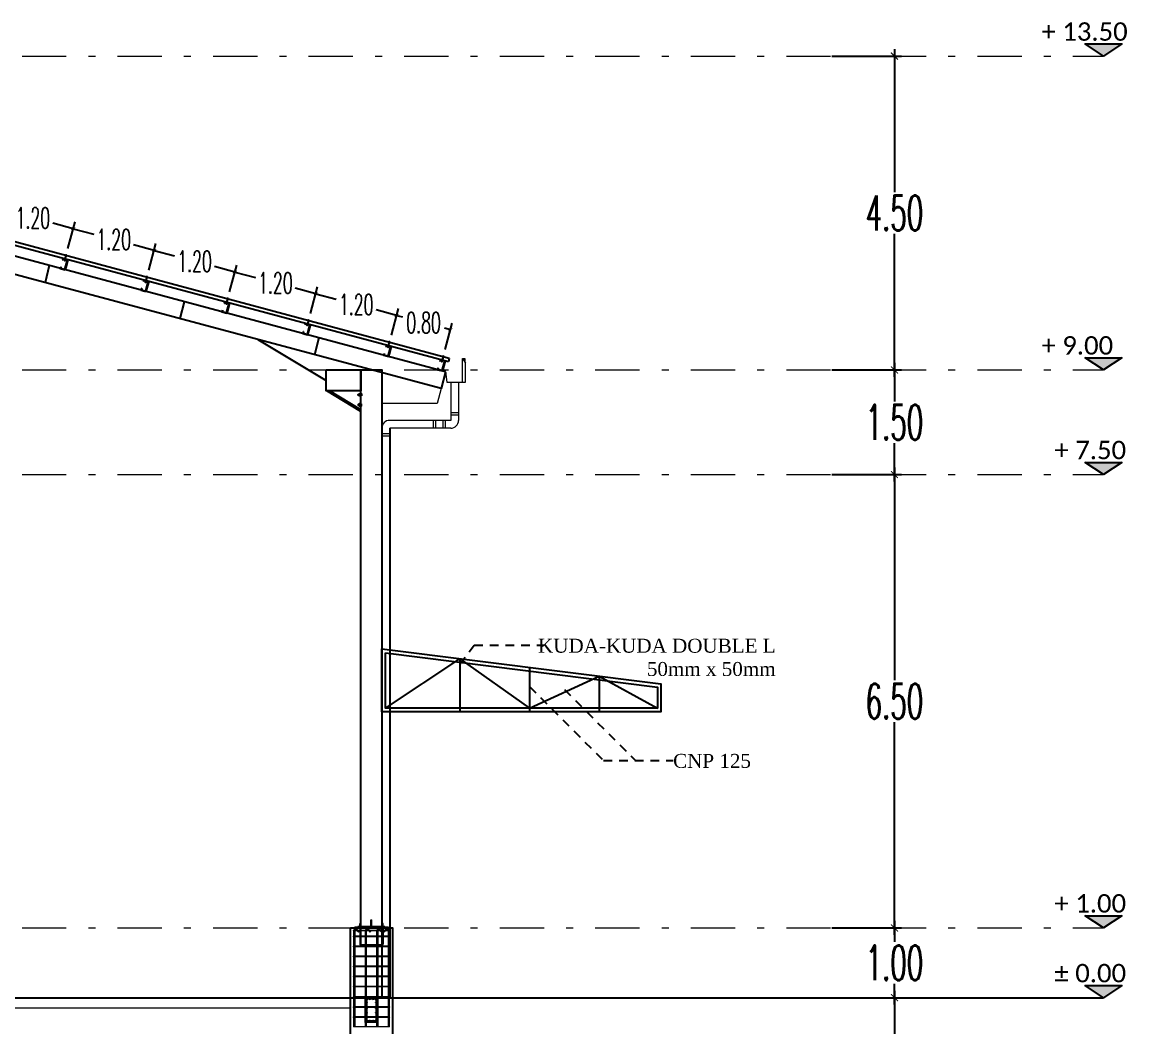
# Model space of a CAD drawing. Header units: millimetres. Extents: x 2175 to 3376, y 1504 to 1740.
# Drawn here: x 2918.22 to 2934.07, y 1529.47 to 1543.88 of the extents above; entities that cross this region are included whole.
import ezdxf

# ---------------------------------------------------------------- set-up
doc = ezdxf.new("R2010")
doc.units = ezdxf.units.MM
for name, pattern in [('DASHDOT2', [12.7, 6.35, -3.175, 0, -3.175]), ('DASHDOTX2', [50.8, 25.4, -12.7, 0, -12.7]), ('DASHED', [19.05, 12.7, -6.35]), ('HIDDEN2', [0.1875, 0.125, -0.0625])]:
    doc.linetypes.add(name, pattern=pattern)
for name, color, linetype, lineweight in [('As Atap', 3, 'DASHDOTX2', 40), ('Garis Dim', 131, 'DASHED', 9), ('TANGGA', 223, 'Continuous', 9)]:
    doc.layers.add(name, color=color, linetype=linetype, lineweight=lineweight)
for name, color, linetype in [('dinding baru', 142, 'Continuous'), ('GR', 7, 'Continuous'), ('KOP TEKS', 1, 'Continuous'), ('SUNGAI', 150, 'Continuous'), ('TEXT', 7, 'Continuous'), ('WF 150', 5, 'Continuous')]:
    doc.layers.add(name, color=color, linetype=linetype)
doc.styles.add('-DIM2', font='simplex.shx', dxfattribs={"width": 0.55})
doc.styles.get("Standard").update_dxf_attribs({"font": 'arial.ttf'})
doc.dimstyles.new('DIMENSI MUSHOLLAH', dxfattribs={"dimtxt": 0.5, "dimasz": 0.1, "dimexe": 0.1, "dimexo": 0.1, "dimgap": 0.05, "dimtad": 0, "dimtih": 1, "dimtoh": 1, "dimzin": 0, "dimdsep": 46, "dimtxsty": '-DIM2', "dimblk": 'ARCHTICK', "dimcen": 0.3, "dimdle": 0.1, "dimclrd": 1, "dimclre": 1, "dimclrt": 2, "dimadec": 0, "dimazin": 0, "dimtfac": 1, "dimtix": 1, "dimtofl": 0, "dimtmove": 0, "dimatfit": 3, "dimldrblk": 'ARCHTICK', "dimfxl": 1, "dimtolj": 1, "dimtzin": 0, "dimarcsym": 0})
doc.dimstyles.new('DIMENSI POTONGAN', dxfattribs={"dimtxt": 0.3, "dimasz": 0.05, "dimexe": 0.1, "dimexo": 0.1, "dimgap": 0.05, "dimtad": 0, "dimtih": 1, "dimtoh": 1, "dimrnd": 0.0025, "dimzin": 0, "dimdsep": 46, "dimtxsty": '-DIM2', "dimblk": 'ARCHTICK', "dimcen": 0.1, "dimclrd": 1, "dimclre": 1, "dimclrt": 2, "dimadec": 0, "dimazin": 0, "dimtfac": 1, "dimtofl": 0, "dimtmove": 0, "dimatfit": 3, "dimldrblk": 'ARCHTICK', "dimfxl": 0.18, "dimtolj": 1, "dimtzin": 0, "dimarcsym": 0})

# ---------------------------------------------------------------- blocks, each defined once
blk = doc.blocks.new('_ArchTick')
at = {"color": 0, "linetype": 'ByBlock', "const_width": 0.15}
blk.add_lwpolyline([(-0.5, -0.5), (0.5, 0.5)], dxfattribs=at)
blk = doc.blocks.new('*D949')
at = {"layer": 'Defpoints', "color": 0, "transparency": 16777216}
for p in [(2929.732, 1529.893), (2930.732, 1529.893), (2929.732, 1527.893)]:
    blk.add_point(p, dxfattribs=at)
at = {"layer": 'dinding baru', "color": 1, "lineweight": -2, "transparency": 16777216}
for p, q in [((2930.732, 1529.993), (2930.732, 1529.193)), ((2930.732, 1527.793), (2930.732, 1528.593))]:
    blk.add_line(p, q, dxfattribs=at)
at = {"layer": 'dinding baru', "color": 1, "linetype": 'Continuous', "lineweight": -2, "transparency": 16777216}
for p, q in [((2929.832, 1529.893), (2930.832, 1529.893)), ((2929.832, 1527.893), (2930.832, 1527.893))]:
    blk.add_line(p, q, dxfattribs=at)
at = {"layer": 'dinding baru', "color": 1, "lineweight": -2, "transparency": 16777216, "xscale": 0.1, "yscale": 0.1, "zscale": 0.1}
for p, rotation in [((2930.732, 1529.893), 90), ((2930.732, 1527.893), 270)]:
    blk.add_blockref('_ArchTick', p, dxfattribs=dict(at, rotation=rotation))
at = {"layer": 'dinding baru', "color": 2, "lineweight": 0, "transparency": 16777216, "insert": (2930.732, 1528.893), "char_height": 0.5, "attachment_point": 5, "style": '-DIM2'}
blk.add_mtext('\\A1;2.00', dxfattribs=at)
blk = doc.blocks.new('*D950')
at = {"layer": 'Defpoints', "color": 0, "transparency": 16777216}
for p in [(2929.732, 1530.893), (2929.732, 1529.893), (2930.732, 1529.893)]:
    blk.add_point(p, dxfattribs=at)
at = {"layer": 'dinding baru', "color": 1, "linetype": 'Continuous', "lineweight": -2, "transparency": 16777216}
for p, q in [((2929.832, 1530.893), (2930.832, 1530.893)), ((2929.832, 1529.893), (2930.832, 1529.893))]:
    blk.add_line(p, q, dxfattribs=at)
at = {"layer": 'dinding baru', "color": 1, "lineweight": -2, "transparency": 16777216}
for p, q in [((2930.732, 1530.993), (2930.732, 1530.693)), ((2930.732, 1529.793), (2930.732, 1530.093))]:
    blk.add_line(p, q, dxfattribs=at)
at = {"layer": 'dinding baru', "color": 1, "lineweight": -2, "transparency": 16777216, "xscale": 0.1, "yscale": 0.1, "zscale": 0.1}
for p, rotation in [((2930.732, 1530.893), 90), ((2930.732, 1529.893), 270)]:
    blk.add_blockref('_ArchTick', p, dxfattribs=dict(at, rotation=rotation))
at = {"layer": 'dinding baru', "color": 2, "lineweight": 0, "transparency": 16777216, "insert": (2930.732, 1530.393), "char_height": 0.5, "attachment_point": 5, "style": '-DIM2'}
blk.add_mtext('\\A1;1.00', dxfattribs=at)
blk = doc.blocks.new('*D951')
at = {"layer": 'Defpoints', "color": 0, "transparency": 16777216}
for p in [(2929.732, 1537.393), (2930.732, 1537.393), (2929.732, 1530.893)]:
    blk.add_point(p, dxfattribs=at)
at = {"layer": 'dinding baru', "color": 1, "linetype": 'Continuous', "lineweight": -2, "transparency": 16777216}
for p, q in [((2929.832, 1537.393), (2930.832, 1537.393)), ((2929.832, 1530.893), (2930.832, 1530.893))]:
    blk.add_line(p, q, dxfattribs=at)
at = {"layer": 'dinding baru', "color": 1, "lineweight": -2, "transparency": 16777216}
for p, q in [((2930.732, 1537.493), (2930.732, 1534.443)), ((2930.732, 1530.793), (2930.732, 1533.843))]:
    blk.add_line(p, q, dxfattribs=at)
at = {"layer": 'dinding baru', "color": 1, "lineweight": -2, "transparency": 16777216, "xscale": 0.1, "yscale": 0.1, "zscale": 0.1}
for p, rotation in [((2930.732, 1537.393), 90), ((2930.732, 1530.893), 270)]:
    blk.add_blockref('_ArchTick', p, dxfattribs=dict(at, rotation=rotation))
at = {"layer": 'dinding baru', "color": 2, "lineweight": 0, "transparency": 16777216, "insert": (2930.732, 1534.143), "char_height": 0.5, "attachment_point": 5, "style": '-DIM2'}
blk.add_mtext('\\A1;6.50', dxfattribs=at)
blk = doc.blocks.new('*D952')
at = {"layer": 'Defpoints', "color": 0, "transparency": 16777216}
for p in [(2929.732, 1538.893), (2930.732, 1538.893), (2929.732, 1537.393)]:
    blk.add_point(p, dxfattribs=at)
at = {"layer": 'dinding baru', "color": 1, "lineweight": -2, "transparency": 16777216}
for p, q in [((2930.732, 1538.993), (2930.732, 1538.443)), ((2930.732, 1537.293), (2930.732, 1537.843))]:
    blk.add_line(p, q, dxfattribs=at)
at = {"layer": 'dinding baru', "color": 1, "linetype": 'Continuous', "lineweight": -2, "transparency": 16777216}
for p, q in [((2929.832, 1538.893), (2930.832, 1538.893)), ((2929.832, 1537.393), (2930.832, 1537.393))]:
    blk.add_line(p, q, dxfattribs=at)
at = {"layer": 'dinding baru', "color": 1, "lineweight": -2, "transparency": 16777216, "xscale": 0.1, "yscale": 0.1, "zscale": 0.1}
for p, rotation in [((2930.732, 1538.893), 90), ((2930.732, 1537.393), 270)]:
    blk.add_blockref('_ArchTick', p, dxfattribs=dict(at, rotation=rotation))
at = {"layer": 'dinding baru', "color": 2, "lineweight": 0, "transparency": 16777216, "insert": (2930.732, 1538.143), "char_height": 0.5, "attachment_point": 5, "style": '-DIM2'}
blk.add_mtext('\\A1;1.50', dxfattribs=at)
blk = doc.blocks.new('*D953')
at = {"layer": 'Defpoints', "color": 0, "transparency": 16777216}
for p in [(2929.732, 1543.393), (2929.732, 1538.893), (2930.732, 1538.893)]:
    blk.add_point(p, dxfattribs=at)
at = {"layer": 'dinding baru', "color": 1, "linetype": 'Continuous', "lineweight": -2, "transparency": 16777216}
for p, q in [((2929.832, 1543.393), (2930.832, 1543.393)), ((2929.832, 1538.893), (2930.832, 1538.893))]:
    blk.add_line(p, q, dxfattribs=at)
at = {"layer": 'dinding baru', "color": 1, "lineweight": -2, "transparency": 16777216}
for p, q in [((2930.732, 1543.493), (2930.732, 1541.443)), ((2930.732, 1538.793), (2930.732, 1540.843))]:
    blk.add_line(p, q, dxfattribs=at)
at = {"layer": 'dinding baru', "color": 1, "lineweight": -2, "transparency": 16777216, "xscale": 0.1, "yscale": 0.1, "zscale": 0.1}
for p, rotation in [((2930.732, 1543.393), 90), ((2930.732, 1538.893), 270)]:
    blk.add_blockref('_ArchTick', p, dxfattribs=dict(at, rotation=rotation))
at = {"layer": 'dinding baru', "color": 2, "lineweight": 0, "transparency": 16777216, "insert": (2930.732, 1541.143), "char_height": 0.5, "attachment_point": 5, "style": '-DIM2'}
blk.add_mtext('\\A1;4.50', dxfattribs=at)
blk = doc.blocks.new('soof bmi')
at = {"layer": 'Garis Dim', "color": 1, "linetype": 'ByBlock', "lineweight": 9}
for p, q in [((38143.76, 315.036), (38143.76, 314.534)), ((38143.768, 315.036), (38143.768, 314.534)), ((38143.978, 315.053), (38143.777, 315.053)), ((38143.978, 315.044), (38143.777, 315.044)), ((38143.987, 315.036), (38143.987, 314.534)), ((38143.996, 315.036), (38143.996, 314.534)), ((38143.978, 314.525), (38143.777, 314.525)), ((38143.978, 314.517), (38143.777, 314.517))]:
    blk.add_line(p, q, dxfattribs=at)
blk.add_lwpolyline([(38143.728, 315.085), (38144.028, 315.085), (38144.028, 314.485), (38143.728, 314.485)], close=True, dxfattribs=at)
for centre, radius in [((38143.777, 315.036), 0.00853), ((38143.838, 315.036), 0.00853), ((38143.917, 315.036), 0.00853), ((38143.978, 315.036), 0.00853), ((38143.774, 314.965), 0.0064), ((38143.774, 314.815), 0.0064), ((38143.981, 314.965), 0.0064), ((38143.981, 314.815), 0.0064), ((38143.774, 314.715), 0.0064), ((38143.774, 314.605), 0.0064), ((38143.777, 314.534), 0.00853), ((38143.838, 314.534), 0.00853), ((38143.917, 314.534), 0.00853), ((38143.978, 314.534), 0.00853), ((38143.981, 314.715), 0.0064), ((38143.981, 314.605), 0.0064)]:
    blk.add_circle(centre, radius, dxfattribs=at)
for centre, radius, start, end in [((38143.777, 315.036), 0.0171, 90, 180), ((38143.978, 315.036), 0.0171, 0, 90), ((38143.978, 315.036), 0.00853, 0, 90), ((38143.777, 314.534), 0.0171, 180, 270), ((38143.978, 314.534), 0.00853, 270, 0), ((38143.978, 314.534), 0.0171, 270, 0)]:
    blk.add_arc(centre, radius, start, end, dxfattribs=at)
blk = doc.blocks.new('*D742')
at = {"layer": 'Defpoints', "color": 0, "transparency": 16777216}
for p in [(2917.696, 1540.849), (2918.957, 1540.918), (2918.855, 1540.538)]:
    blk.add_point(p, dxfattribs=at)
at = {"layer": 'TANGGA', "color": 1, "lineweight": -2, "transparency": 16777216}
for p, q in [((2917.722, 1540.946), (2917.824, 1541.325)), ((2917.798, 1541.228), (2918.092, 1541.15)), ((2918.957, 1540.918), (2918.663, 1540.997)), ((2918.881, 1540.635), (2918.983, 1541.015))]:
    blk.add_line(p, q, dxfattribs=at)
at = {"layer": 'TANGGA', "color": 1, "lineweight": -2, "transparency": 16777216, "xscale": 0.05, "yscale": 0.05, "zscale": 0.05}
for p, rotation in [((2917.798, 1541.228), 164.9999999999965), ((2918.957, 1540.918), 344.9999999999965)]:
    blk.add_blockref('_ArchTick', p, dxfattribs=dict(at, rotation=rotation))
at = {"layer": 'TANGGA', "color": 2, "transparency": 16777216, "insert": (2918.377, 1541.073), "char_height": 0.3, "attachment_point": 5, "style": '-DIM2'}
blk.add_mtext('\\A1;1.20', dxfattribs=at)
blk = doc.blocks.new('*D743')
at = {"layer": 'Defpoints', "color": 0, "transparency": 16777216}
for p in [(2918.855, 1540.538), (2920.116, 1540.607), (2920.014, 1540.228)]:
    blk.add_point(p, dxfattribs=at)
at = {"layer": 'TANGGA', "color": 1, "lineweight": -2, "transparency": 16777216}
for p, q in [((2918.881, 1540.635), (2918.983, 1541.015)), ((2918.957, 1540.918), (2919.251, 1540.839)), ((2920.116, 1540.607), (2919.822, 1540.686)), ((2920.04, 1540.324), (2920.142, 1540.704))]:
    blk.add_line(p, q, dxfattribs=at)
at = {"layer": 'TANGGA', "color": 1, "lineweight": -2, "transparency": 16777216, "xscale": 0.05, "yscale": 0.05, "zscale": 0.05}
for p, rotation in [((2918.957, 1540.918), 164.9999999999965), ((2920.116, 1540.607), 344.9999999999965)]:
    blk.add_blockref('_ArchTick', p, dxfattribs=dict(at, rotation=rotation))
at = {"layer": 'TANGGA', "color": 2, "transparency": 16777216, "insert": (2919.537, 1540.763), "char_height": 0.3, "attachment_point": 5, "style": '-DIM2'}
blk.add_mtext('\\A1;1.20', dxfattribs=at)
blk = doc.blocks.new('*D744')
at = {"layer": 'Defpoints', "color": 0, "transparency": 16777216}
for p in [(2920.014, 1540.228), (2921.275, 1540.297), (2921.174, 1539.917)]:
    blk.add_point(p, dxfattribs=at)
at = {"layer": 'TANGGA', "color": 1, "lineweight": -2, "transparency": 16777216}
for p, q in [((2920.04, 1540.324), (2920.142, 1540.704)), ((2920.116, 1540.607), (2920.41, 1540.529)), ((2921.275, 1540.297), (2920.981, 1540.375)), ((2921.199, 1540.014), (2921.301, 1540.393))]:
    blk.add_line(p, q, dxfattribs=at)
at = {"layer": 'TANGGA', "color": 1, "lineweight": -2, "transparency": 16777216, "xscale": 0.05, "yscale": 0.05, "zscale": 0.05}
for p, rotation in [((2920.116, 1540.607), 164.9999999999965), ((2921.275, 1540.297), 344.9999999999965)]:
    blk.add_blockref('_ArchTick', p, dxfattribs=dict(at, rotation=rotation))
at = {"layer": 'TANGGA', "color": 2, "transparency": 16777216, "insert": (2920.696, 1540.452), "char_height": 0.3, "attachment_point": 5, "style": '-DIM2'}
blk.add_mtext('\\A1;1.20', dxfattribs=at)
blk = doc.blocks.new('*D745')
at = {"layer": 'Defpoints', "color": 0, "transparency": 16777216}
for p in [(2921.174, 1539.917), (2922.434, 1539.986), (2922.333, 1539.607)]:
    blk.add_point(p, dxfattribs=at)
at = {"layer": 'TANGGA', "color": 1, "lineweight": -2, "transparency": 16777216}
for p, q in [((2921.199, 1540.014), (2921.301, 1540.393)), ((2921.275, 1540.297), (2921.569, 1540.218)), ((2922.434, 1539.986), (2922.141, 1540.065)), ((2922.359, 1539.703), (2922.46, 1540.083))]:
    blk.add_line(p, q, dxfattribs=at)
at = {"layer": 'TANGGA', "color": 1, "lineweight": -2, "transparency": 16777216, "xscale": 0.05, "yscale": 0.05, "zscale": 0.05}
for p, rotation in [((2921.275, 1540.297), 164.9999999999756), ((2922.434, 1539.986), 344.9999999999756)]:
    blk.add_blockref('_ArchTick', p, dxfattribs=dict(at, rotation=rotation))
at = {"layer": 'TANGGA', "color": 2, "transparency": 16777216, "insert": (2921.855, 1540.141), "char_height": 0.3, "attachment_point": 5, "style": '-DIM2'}
blk.add_mtext('\\A1;1.20', dxfattribs=at)
blk = doc.blocks.new('*D746')
at = {"layer": 'Defpoints', "color": 0, "transparency": 16777216}
for p in [(2922.333, 1539.607), (2923.593, 1539.676), (2923.492, 1539.296)]:
    blk.add_point(p, dxfattribs=at)
at = {"layer": 'TANGGA', "color": 1, "lineweight": -2, "transparency": 16777216}
for p, q in [((2922.359, 1539.703), (2922.46, 1540.083)), ((2922.434, 1539.986), (2922.728, 1539.907)), ((2923.593, 1539.676), (2923.3, 1539.754)), ((2923.518, 1539.393), (2923.619, 1539.772))]:
    blk.add_line(p, q, dxfattribs=at)
at = {"layer": 'TANGGA', "color": 1, "lineweight": -2, "transparency": 16777216, "xscale": 0.05, "yscale": 0.05, "zscale": 0.05}
for p, rotation in [((2922.434, 1539.986), 164.9999999999965), ((2923.593, 1539.676), 344.9999999999965)]:
    blk.add_blockref('_ArchTick', p, dxfattribs=dict(at, rotation=rotation))
at = {"layer": 'TANGGA', "color": 2, "transparency": 16777216, "insert": (2923.014, 1539.831), "char_height": 0.3, "attachment_point": 5, "style": '-DIM2'}
blk.add_mtext('\\A1;1.20', dxfattribs=at)
blk = doc.blocks.new('*D747')
at = {"layer": 'Defpoints', "color": 0, "transparency": 16777216}
for p in [(2924.366, 1539.469), (2923.492, 1539.296), (2924.264, 1539.089)]:
    blk.add_point(p, dxfattribs=at)
at = {"layer": 'TANGGA', "color": 1, "lineweight": -2, "transparency": 16777216}
for p, q in [((2923.518, 1539.393), (2923.619, 1539.772)), ((2923.593, 1539.676), (2923.678, 1539.653)), ((2924.29, 1539.186), (2924.392, 1539.565)), ((2924.366, 1539.469), (2924.281, 1539.491))]:
    blk.add_line(p, q, dxfattribs=at)
at = {"layer": 'TANGGA', "color": 1, "lineweight": -2, "transparency": 16777216, "xscale": 0.05, "yscale": 0.05, "zscale": 0.05}
for p, rotation in [((2923.593, 1539.676), 164.9999999980932), ((2924.366, 1539.469), 344.9999999980933)]:
    blk.add_blockref('_ArchTick', p, dxfattribs=dict(at, rotation=rotation))
at = {"layer": 'TANGGA', "color": 2, "transparency": 16777216, "insert": (2923.98, 1539.572), "char_height": 0.3, "attachment_point": 5, "style": '-DIM2'}
blk.add_mtext('\\A1;0.80', dxfattribs=at)

msp = doc.modelspace()

# ---------------------------------------------------------------- hatches: boundary and pattern name
at = {"layer": 'Garis Dim', "linetype": 'ByBlock', "lineweight": 5}
h = msp.add_hatch(dxfattribs=at)
h.set_pattern_fill('LINE', color=0, scale=0.00072, angle=-0.0006, style=0)
h.set_pattern_definition([(179.999441, (3621.7157647, 1692.1963536), (2.23035e-08, 0.0022860000006), [])])
h.paths.add_polyline_path([(2923.082, 1530.954, 0.414214), (2923.08, 1530.956), (2923.067, 1530.956, 0.414214), (2923.065, 1530.954), (2923.065, 1530.923), (2923.082, 1530.923)])
h = msp.add_hatch(dxfattribs=at)
h.set_pattern_fill('LINE', color=0, scale=0.00072, angle=-0.0006, style=0)
h.set_pattern_definition([(179.999441, (3621.3989637, 1692.1963567), (2.23035e-08, 0.0022860000006), [])])
h.paths.add_polyline_path([(2923.399, 1530.954, 0.414214), (2923.397, 1530.956), (2923.383, 1530.956, 0.414214), (2923.381, 1530.954), (2923.381, 1530.923), (2923.399, 1530.923)])
at = {"layer": 'TEXT'}
h = msp.add_hatch(color=256, dxfattribs=at)
h.dxf.hatch_style = 1
h.paths.add_polyline_path([(2933.732, 1543.393), (2933.469, 1543.567), (2933.994, 1543.567)])
h = msp.add_hatch(color=256, dxfattribs=at)
h.dxf.hatch_style = 1
h.paths.add_polyline_path([(2933.732, 1538.893), (2933.469, 1539.067), (2933.994, 1539.067)])
h = msp.add_hatch(color=256, dxfattribs=at)
h.dxf.hatch_style = 1
h.paths.add_polyline_path([(2933.732, 1537.393), (2933.469, 1537.567), (2933.994, 1537.567)])
h = msp.add_hatch(color=256, dxfattribs=at)
h.dxf.hatch_style = 1
h.paths.add_polyline_path([(2933.732, 1530.893), (2933.469, 1531.067), (2933.994, 1531.067)])
h = msp.add_hatch(color=256, dxfattribs=at)
h.dxf.hatch_style = 1
h.paths.add_polyline_path([(2933.732, 1529.893), (2933.469, 1530.067), (2933.994, 1530.067)])

# ---------------------------------------------------------------- linework, layer by layer
for p, q in [((2918.613, 1540.389), (2918.553, 1540.146)), ((2918.778, 1540.37), (2918.771, 1540.346)), ((2918.78, 1540.37), (2918.775, 1540.348)), ((2918.78, 1540.37), (2918.778, 1540.37)), ((2918.81, 1540.491), (2918.803, 1540.466)), ((2918.806, 1540.465), (2918.803, 1540.466)), ((2918.812, 1540.486), (2918.806, 1540.465)), ((2918.869, 1540.471), (2918.812, 1540.486)), ((2918.869, 1540.471), (2918.832, 1540.333)), ((2918.873, 1540.475), (2918.834, 1540.33)), ((2918.879, 1540.473), (2918.84, 1540.328)), ((2918.876, 1540.463), (2918.84, 1540.328)), ((2918.876, 1540.463), (2918.84, 1540.328)), ((2918.876, 1540.463), (2918.84, 1540.328)), ((2918.879, 1540.473), (2918.849, 1540.363)), ((2918.879, 1540.473), (2918.849, 1540.363)), ((2918.879, 1540.473), (2918.849, 1540.363)), ((2918.879, 1540.473), (2918.849, 1540.363)), ((2918.876, 1540.462), (2918.87, 1540.464)), ((2918.832, 1540.333), (2918.775, 1540.348)), ((2919.937, 1540.06), (2919.93, 1540.036)), ((2919.94, 1540.059), (2919.934, 1540.038)), ((2919.991, 1540.023), (2919.934, 1540.038)), ((2919.94, 1540.059), (2919.937, 1540.06)), ((2919.969, 1540.18), (2919.962, 1540.155)), ((2919.965, 1540.154), (2919.962, 1540.155)), ((2919.971, 1540.176), (2919.965, 1540.154)), ((2920.028, 1540.161), (2919.971, 1540.176)), ((2920.028, 1540.161), (2919.991, 1540.023)), ((2920.032, 1540.164), (2919.993, 1540.019)), ((2920.038, 1540.163), (2919.999, 1540.018)), ((2920.035, 1540.153), (2919.999, 1540.018)), ((2920.035, 1540.153), (2919.999, 1540.018)), ((2920.035, 1540.153), (2919.999, 1540.018)), ((2920.038, 1540.163), (2920.008, 1540.052)), ((2920.038, 1540.163), (2920.008, 1540.052)), ((2920.038, 1540.163), (2920.008, 1540.052)), ((2920.038, 1540.163), (2920.008, 1540.052)), ((2920.035, 1540.152), (2920.029, 1540.153)), ((2920.545, 1539.871), (2920.485, 1539.629)), ((2921.096, 1539.749), (2921.089, 1539.725)), ((2921.099, 1539.748), (2921.093, 1539.727)), ((2921.15, 1539.712), (2921.093, 1539.727)), ((2921.099, 1539.748), (2921.096, 1539.749)), ((2921.128, 1539.87), (2921.121, 1539.845)), ((2921.124, 1539.844), (2921.121, 1539.845)), ((2921.13, 1539.865), (2921.124, 1539.844)), ((2921.187, 1539.85), (2921.13, 1539.865)), ((2921.187, 1539.85), (2921.15, 1539.712)), ((2921.191, 1539.853), (2921.152, 1539.709)), ((2921.197, 1539.852), (2921.158, 1539.707)), ((2921.194, 1539.842), (2921.158, 1539.707)), ((2921.194, 1539.842), (2921.158, 1539.707)), ((2921.194, 1539.842), (2921.158, 1539.707)), ((2921.197, 1539.852), (2921.167, 1539.742)), ((2921.197, 1539.852), (2921.167, 1539.742)), ((2921.197, 1539.852), (2921.167, 1539.742)), ((2921.197, 1539.852), (2921.167, 1539.742)), ((2921.194, 1539.841), (2921.188, 1539.843)), ((2922.287, 1539.559), (2922.28, 1539.534)), ((2922.255, 1539.439), (2922.249, 1539.415)), ((2922.258, 1539.438), (2922.252, 1539.417)), ((2922.309, 1539.402), (2922.252, 1539.417)), ((2922.258, 1539.438), (2922.255, 1539.439)), ((2922.283, 1539.533), (2922.28, 1539.534)), ((2922.289, 1539.555), (2922.283, 1539.533)), ((2922.346, 1539.54), (2922.289, 1539.555)), ((2922.346, 1539.54), (2922.309, 1539.402)), ((2922.35, 1539.543), (2922.311, 1539.398)), ((2922.356, 1539.541), (2922.317, 1539.396)), ((2922.353, 1539.532), (2922.317, 1539.396)), ((2922.353, 1539.532), (2922.317, 1539.396)), ((2922.353, 1539.532), (2922.317, 1539.396)), ((2922.356, 1539.541), (2922.326, 1539.431)), ((2922.356, 1539.541), (2922.326, 1539.431)), ((2922.356, 1539.541), (2922.326, 1539.431)), ((2922.356, 1539.541), (2922.326, 1539.431)), ((2922.353, 1539.531), (2922.347, 1539.532)), ((2922.477, 1539.354), (2922.417, 1539.111)), ((2923.446, 1539.249), (2923.44, 1539.224)), ((2923.448, 1539.244), (2923.442, 1539.223)), ((2923.505, 1539.229), (2923.448, 1539.244)), ((2923.414, 1539.128), (2923.408, 1539.104)), ((2923.417, 1539.127), (2923.411, 1539.106)), ((2923.468, 1539.091), (2923.411, 1539.106)), ((2923.417, 1539.127), (2923.414, 1539.128)), ((2923.442, 1539.223), (2923.44, 1539.224)), ((2923.505, 1539.229), (2923.468, 1539.091)), ((2923.509, 1539.232), (2923.47, 1539.087)), ((2923.515, 1539.231), (2923.476, 1539.086)), ((2923.512, 1539.221), (2923.476, 1539.086)), ((2923.512, 1539.221), (2923.476, 1539.086)), ((2923.512, 1539.221), (2923.476, 1539.086)), ((2923.515, 1539.231), (2923.486, 1539.121)), ((2923.515, 1539.231), (2923.486, 1539.121)), ((2923.515, 1539.231), (2923.486, 1539.121)), ((2923.515, 1539.231), (2923.486, 1539.121)), ((2923.512, 1539.22), (2923.506, 1539.222)), ((2924.219, 1539.042), (2924.212, 1539.016)), ((2924.215, 1539.016), (2924.212, 1539.016)), ((2924.221, 1539.037), (2924.215, 1539.016)), ((2924.278, 1539.022), (2924.221, 1539.037)), ((2924.278, 1539.022), (2924.241, 1538.884)), ((2924.282, 1539.025), (2924.243, 1538.88)), ((2924.288, 1539.024), (2924.249, 1538.879)), ((2924.285, 1539.014), (2924.249, 1538.879)), ((2924.285, 1539.014), (2924.249, 1538.879)), ((2924.285, 1539.014), (2924.249, 1538.879)), ((2924.288, 1539.024), (2924.258, 1538.914)), ((2924.288, 1539.024), (2924.258, 1538.914)), ((2924.288, 1539.024), (2924.258, 1538.914)), ((2924.288, 1539.024), (2924.258, 1538.914)), ((2924.285, 1539.013), (2924.279, 1539.014)), ((2924.187, 1538.921), (2924.18, 1538.897)), ((2924.19, 1538.92), (2924.184, 1538.899)), ((2924.241, 1538.884), (2924.184, 1538.899)), ((2924.19, 1538.92), (2924.187, 1538.921)), ((2923.382, 1538.058), (2923.382, 1529.893)), ((2923.494, 1538.058), (2923.494, 1529.893)), ((2923.423, 1530.908), (2923.039, 1530.908)), ((2923.423, 1530.908), (2923.039, 1530.908))]:
    msp.add_line(p, q)
at = {"lineweight": 18}
for p, q in [((2924.538, 1538.718), (2924.538, 1539.055)), ((2924.538, 1539.055), (2924.571, 1539.055)), ((2924.538, 1539.055), (2924.583, 1538.99)), ((2924.571, 1539.055), (2924.571, 1539.006)), ((2924.583, 1538.718), (2924.583, 1538.99)), ((2924.296, 1538.866), (2924.313, 1538.718)), ((2924.313, 1538.718), (2924.369, 1538.718)), ((2924.369, 1538.718), (2924.583, 1538.718)), ((2924.369, 1538.718), (2924.369, 1538.17)), ((2924.481, 1538.718), (2924.481, 1538.17)), ((2924.369, 1538.17), (2923.494, 1538.17)), ((2924.121, 1538.058), (2924.121, 1538.17)), ((2924.154, 1538.058), (2924.154, 1538.17)), ((2924.257, 1538.17), (2924.257, 1538.058)), ((2924.291, 1538.17), (2924.291, 1538.058)), ((2924.369, 1538.282), (2924.481, 1538.282)), ((2924.369, 1538.249), (2924.481, 1538.249)), ((2923.494, 1537.979), (2923.382, 1537.979)), ((2924.369, 1538.058), (2923.494, 1538.058)), ((2923.494, 1537.945), (2923.382, 1537.945)), ((2923.471, 1530.893), (2922.991, 1530.892)), ((2923.471, 1530.893), (2922.991, 1530.893))]:
    msp.add_line(p, q, dxfattribs=at)
at = {"ltscale": 8}
for p, q in [((2924.499, 1534.75), (2924.499, 1533.993)), ((2925.499, 1534.628), (2925.499, 1533.993)), ((2926.499, 1534.503), (2926.499, 1533.993))]:
    msp.add_line(p, q, dxfattribs=at)
for points in [[(2918.855, 1540.531), (2918.852, 1540.532), (2918.835, 1540.466), (2918.838, 1540.465)], [(2918.864, 1540.532), (2918.844, 1540.537), (2918.843, 1540.534), (2918.863, 1540.529)], [(2918.86, 1540.537), (2918.85, 1540.54), (2918.849, 1540.536), (2918.859, 1540.533)], [(2920.014, 1540.22), (2920.011, 1540.221), (2919.994, 1540.155), (2919.997, 1540.155)], [(2920.023, 1540.222), (2920.003, 1540.227), (2920.002, 1540.223), (2920.022, 1540.218)], [(2920.019, 1540.227), (2920.009, 1540.229), (2920.008, 1540.225), (2920.019, 1540.223)], [(2921.173, 1539.91), (2921.17, 1539.911), (2921.153, 1539.845), (2921.156, 1539.844)], [(2921.182, 1539.911), (2921.162, 1539.916), (2921.161, 1539.913), (2921.181, 1539.908)], [(2921.179, 1539.916), (2921.169, 1539.919), (2921.168, 1539.915), (2921.178, 1539.912)], [(2922.332, 1539.599), (2922.329, 1539.6), (2922.312, 1539.534), (2922.315, 1539.533)], [(2922.341, 1539.6), (2922.321, 1539.606), (2922.32, 1539.602), (2922.34, 1539.597)], [(2922.338, 1539.605), (2922.328, 1539.608), (2922.327, 1539.604), (2922.337, 1539.602)], [(2923.491, 1539.289), (2923.488, 1539.289), (2923.471, 1539.224), (2923.474, 1539.223)], [(2923.5, 1539.29), (2923.48, 1539.295), (2923.479, 1539.292), (2923.499, 1539.286)], [(2923.497, 1539.295), (2923.487, 1539.297), (2923.486, 1539.294), (2923.496, 1539.291)], [(2924.273, 1539.083), (2924.253, 1539.088), (2924.252, 1539.085), (2924.272, 1539.079)], [(2924.27, 1539.088), (2924.259, 1539.09), (2924.259, 1539.087), (2924.269, 1539.084)], [(2924.264, 1539.081), (2924.261, 1539.082), (2924.244, 1539.017), (2924.247, 1539.016)]]:
    msp.add_lwpolyline(points, close=True)
for points in [[(2918.838, 1540.465), (2918.835, 1540.459), (2918.835, 1540.466)], [(2919.997, 1540.155), (2919.994, 1540.149), (2919.994, 1540.155)], [(2921.156, 1539.844), (2921.153, 1539.838), (2921.153, 1539.845)], [(2922.315, 1539.533), (2922.312, 1539.528), (2922.312, 1539.534)], [(2923.474, 1539.223), (2923.471, 1539.217), (2923.471, 1539.224)], [(2924.247, 1539.016), (2924.244, 1539.01), (2924.244, 1539.017)]]:
    msp.add_lwpolyline(points)
for points in [[(2923.382, 1534.893), (2927.382, 1534.393), (2927.382, 1533.993), (2923.382, 1533.993), (2923.382, 1534.893)], [(2923.432, 1534.043), (2924.499, 1534.75), (2925.499, 1534.043), (2926.499, 1534.503), (2927.332, 1534.043)]]:
    msp.add_lwpolyline(points, dxfattribs=at)
msp.add_lwpolyline([(2923.432, 1534.839), (2927.332, 1534.346), (2927.332, 1534.043), (2923.432, 1534.043)], close=True, dxfattribs=at)
at = {"linetype": 'HIDDEN2'}
for points in [[(2924.499, 1534.675), (2924.706, 1534.945), (2925.706, 1534.945)], [(2925.499, 1534.354), (2926.559, 1533.294), (2927.559, 1533.294)], [(2925.999, 1534.313), (2927.018, 1533.294)]]:
    msp.add_lwpolyline(points, dxfattribs=at)
at = {"lineweight": 18}
for centre, start, end in [((2923.494, 1538.058), 90, 180), ((2924.369, 1538.17), 270, 0)]:
    msp.add_arc(centre, 0.112, start, end, dxfattribs=at)
at = {"layer": 'As Atap', "color": 0, "linetype": 'ByBlock', "lineweight": 5}
for p, q in [((2923.226, 1531.008), (2923.237, 1531.008)), ((2923.226, 1530.908), (2923.226, 1531.008)), ((2923.237, 1530.908), (2923.237, 1531.008)), ((2922.977, 1530.849), (2922.977, 1530.775)), ((2922.993, 1530.849), (2922.993, 1530.775)), ((2923.065, 1530.893), (2923.065, 1530.849)), ((2923.065, 1530.849), (2923.065, 1530.775)), ((2923.08, 1530.956), (2923.067, 1530.956)), ((2923.082, 1530.893), (2923.082, 1530.849)), ((2923.082, 1530.849), (2923.082, 1530.775)), ((2923.142, 1530.847), (2923.142, 1530.775)), ((2923.157, 1530.847), (2923.157, 1530.775)), ((2923.306, 1530.847), (2923.306, 1530.775)), ((2923.322, 1530.847), (2923.322, 1530.775)), ((2923.382, 1530.893), (2923.382, 1530.849)), ((2923.382, 1530.849), (2923.382, 1530.775)), ((2923.397, 1530.956), (2923.383, 1530.956)), ((2923.399, 1530.893), (2923.399, 1530.849)), ((2923.399, 1530.849), (2923.399, 1530.775)), ((2923.471, 1530.847), (2923.471, 1530.775)), ((2923.486, 1530.847), (2923.486, 1530.775)), ((2922.977, 1530.767), (2922.977, 1530.631)), ((2922.993, 1530.767), (2922.993, 1530.631)), ((2923.065, 1530.76), (2923.065, 1530.662)), ((2923.082, 1530.76), (2923.082, 1530.662)), ((2923.142, 1530.767), (2923.142, 1530.631)), ((2923.157, 1530.767), (2923.157, 1530.631)), ((2923.306, 1530.767), (2923.306, 1530.631)), ((2923.322, 1530.767), (2923.322, 1530.631)), ((2923.382, 1530.76), (2923.382, 1530.662)), ((2923.399, 1530.76), (2923.399, 1530.662)), ((2923.471, 1530.767), (2923.471, 1530.631)), ((2923.486, 1530.767), (2923.486, 1530.631)), ((2922.977, 1530.623), (2922.977, 1530.487)), ((2922.993, 1530.623), (2922.993, 1530.487)), ((2923.091, 1530.654), (2923.142, 1530.654)), ((2923.091, 1530.637), (2923.142, 1530.637)), ((2923.142, 1530.623), (2923.142, 1530.487)), ((2923.157, 1530.654), (2923.306, 1530.654)), ((2923.157, 1530.637), (2923.306, 1530.637)), ((2923.157, 1530.623), (2923.157, 1530.487)), ((2923.231, 1530.654), (2923.231, 1530.637)), ((2923.306, 1530.623), (2923.306, 1530.487)), ((2923.322, 1530.654), (2923.373, 1530.654)), ((2923.322, 1530.637), (2923.373, 1530.637)), ((2923.322, 1530.623), (2923.322, 1530.487)), ((2923.471, 1530.623), (2923.471, 1530.487)), ((2923.486, 1530.623), (2923.486, 1530.487)), ((2922.977, 1530.479), (2922.977, 1530.343)), ((2922.993, 1530.479), (2922.993, 1530.343)), ((2923.142, 1530.479), (2923.142, 1530.343)), ((2923.157, 1530.479), (2923.157, 1530.343)), ((2923.306, 1530.479), (2923.306, 1530.343)), ((2923.322, 1530.479), (2923.322, 1530.343)), ((2923.471, 1530.479), (2923.471, 1530.343)), ((2923.486, 1530.479), (2923.486, 1530.343)), ((2922.977, 1530.336), (2922.977, 1530.199)), ((2922.993, 1530.336), (2922.993, 1530.199)), ((2923.142, 1530.336), (2923.142, 1530.199)), ((2923.157, 1530.336), (2923.157, 1530.199)), ((2923.306, 1530.336), (2923.306, 1530.199)), ((2923.322, 1530.336), (2923.322, 1530.199)), ((2923.471, 1530.336), (2923.471, 1530.199)), ((2923.486, 1530.336), (2923.486, 1530.199)), ((2922.977, 1530.192), (2922.977, 1530.055)), ((2922.993, 1530.192), (2922.993, 1530.055)), ((2923.142, 1530.192), (2923.142, 1530.055)), ((2923.157, 1530.192), (2923.157, 1530.055)), ((2923.306, 1530.192), (2923.306, 1530.055)), ((2923.322, 1530.192), (2923.322, 1530.055)), ((2923.471, 1530.192), (2923.471, 1530.055)), ((2923.486, 1530.192), (2923.486, 1530.055)), ((2922.977, 1530.048), (2922.977, 1529.912)), ((2922.977, 1529.898), (2922.977, 1529.761)), ((2922.993, 1530.048), (2922.993, 1529.912)), ((2922.993, 1529.898), (2922.993, 1529.761)), ((2923.142, 1530.048), (2923.142, 1529.912)), ((2923.142, 1529.898), (2923.142, 1529.761)), ((2923.157, 1530.048), (2923.157, 1529.912)), ((2923.157, 1529.898), (2923.157, 1529.761)), ((2923.306, 1530.048), (2923.306, 1529.912)), ((2923.306, 1529.898), (2923.306, 1529.761)), ((2923.322, 1530.048), (2923.322, 1529.912)), ((2923.322, 1529.898), (2923.322, 1529.761)), ((2923.471, 1530.048), (2923.471, 1529.912)), ((2923.471, 1529.898), (2923.471, 1529.761)), ((2923.486, 1530.048), (2923.486, 1529.912)), ((2923.486, 1529.898), (2923.486, 1529.761)), ((2922.977, 1529.754), (2922.977, 1529.617)), ((2922.993, 1529.754), (2922.993, 1529.617)), ((2923.142, 1529.754), (2923.142, 1529.617)), ((2923.157, 1529.754), (2923.157, 1529.617)), ((2923.306, 1529.754), (2923.306, 1529.617)), ((2923.322, 1529.754), (2923.322, 1529.617)), ((2923.471, 1529.754), (2923.471, 1529.617)), ((2923.486, 1529.754), (2923.486, 1529.617)), ((2922.977, 1529.61), (2922.977, 1529.474)), ((2922.993, 1529.61), (2922.993, 1529.474)), ((2923.142, 1529.61), (2923.142, 1529.474)), ((2923.157, 1529.61), (2923.157, 1529.474)), ((2923.306, 1529.61), (2923.306, 1529.474)), ((2923.322, 1529.61), (2923.322, 1529.474)), ((2923.471, 1529.61), (2923.471, 1529.474)), ((2923.486, 1529.61), (2923.486, 1529.474))]:
    msp.add_line(p, q, dxfattribs=at)
at = {"layer": 'As Atap', "color": 7, "linetype": 'ByBlock', "lineweight": 9}
for p, q in [((2922.992, 1530.908), (2922.992, 1530.893)), ((2922.992, 1530.908), (2923.472, 1530.908)), ((2923.472, 1530.908), (2923.472, 1530.893))]:
    msp.add_line(p, q, dxfattribs=at)
at = {"layer": 'As Atap', "color": 7, "linetype": 'ByBlock', "lineweight": 5}
for p, q in [((2923.089, 1530.91), (2923.058, 1530.91)), ((2923.086, 1530.923), (2923.06, 1530.923)), ((2923.406, 1530.91), (2923.374, 1530.91)), ((2923.403, 1530.923), (2923.377, 1530.923))]:
    msp.add_line(p, q, dxfattribs=at)
at = {"layer": 'As Atap', "color": 0, "linetype": 'ByBlock', "lineweight": 5}
for centre, radius, start, end in [((2923.091, 1530.662), 0.0259, 180, 270), ((2923.091, 1530.662), 0.00864, 180, 270), ((2923.373, 1530.662), 0.0259, 270, 0), ((2923.373, 1530.662), 0.00864, 270, 0)]:
    msp.add_arc(centre, radius, start, end, dxfattribs=at)
at = {"layer": 'Garis Dim', "linetype": 'DASHDOT2', "ltscale": 0.1}
for p, q in [((2881.232, 1543.393), (2933.732, 1543.393)), ((2881.232, 1538.893), (2933.732, 1538.893)), ((2881.232, 1537.393), (2933.732, 1537.393)), ((2881.232, 1530.893), (2933.732, 1530.893))]:
    msp.add_line(p, q, dxfattribs=at)
at = {"layer": 'Garis Dim', "color": 0, "linetype": 'ByBlock', "lineweight": 5}
for p, q in [((2923.49, 1530.857), (2922.973, 1530.857)), ((2923.49, 1530.849), (2922.973, 1530.849)), ((2923.028, 1530.849), (2923.047, 1530.83)), ((2923.03, 1530.869), (2923.042, 1530.857)), ((2923.043, 1530.858), (2923.044, 1530.857)), ((2923.05, 1530.849), (2923.058, 1530.841)), ((2923.065, 1530.923), (2923.065, 1530.954)), ((2923.082, 1530.923), (2923.082, 1530.954)), ((2923.183, 1530.858), (2923.185, 1530.857)), ((2923.193, 1530.849), (2923.211, 1530.83)), ((2923.194, 1530.869), (2923.207, 1530.857)), ((2923.214, 1530.849), (2923.222, 1530.841)), ((2923.348, 1530.858), (2923.349, 1530.857)), ((2923.357, 1530.849), (2923.376, 1530.83)), ((2923.359, 1530.869), (2923.371, 1530.857)), ((2923.373, 1530.849), (2923.381, 1530.841)), ((2923.379, 1530.849), (2923.387, 1530.841)), ((2923.381, 1530.923), (2923.381, 1530.954)), ((2923.399, 1530.923), (2923.399, 1530.954)), ((2923.413, 1530.849), (2923.405, 1530.841)), ((2923.435, 1530.849), (2923.416, 1530.83)), ((2923.434, 1530.869), (2923.421, 1530.857)), ((2923.444, 1530.858), (2923.443, 1530.857)), ((2923.49, 1530.775), (2922.973, 1530.775)), ((2923.49, 1530.767), (2922.973, 1530.767)), ((2923.058, 1530.841), (2923.047, 1530.83)), ((2923.222, 1530.841), (2923.211, 1530.83)), ((2923.387, 1530.841), (2923.376, 1530.83)), ((2923.405, 1530.841), (2923.416, 1530.83)), ((2923.49, 1530.631), (2922.973, 1530.631)), ((2923.49, 1530.623), (2922.973, 1530.623)), ((2923.49, 1530.487), (2922.973, 1530.487)), ((2923.49, 1530.479), (2922.973, 1530.479)), ((2923.49, 1530.343), (2922.973, 1530.343)), ((2923.49, 1530.335), (2922.973, 1530.335)), ((2923.49, 1530.199), (2922.973, 1530.199)), ((2923.49, 1530.192), (2922.973, 1530.192)), ((2923.49, 1530.055), (2922.973, 1530.055)), ((2923.49, 1530.048), (2922.973, 1530.048)), ((2923.49, 1529.905), (2922.973, 1529.905)), ((2923.49, 1529.898), (2922.973, 1529.898)), ((2923.49, 1529.761), (2922.973, 1529.761)), ((2923.49, 1529.754), (2922.973, 1529.754)), ((2923.49, 1529.617), (2922.973, 1529.617)), ((2923.49, 1529.61), (2922.973, 1529.61)), ((2923.49, 1529.474), (2922.973, 1529.474))]:
    msp.add_line(p, q, dxfattribs=at)
at = {"layer": 'Garis Dim', "color": 7, "linetype": 'ByBlock', "lineweight": 5}
for p, q in [((2923.058, 1530.908), (2923.058, 1530.91)), ((2923.06, 1530.91), (2923.06, 1530.923)), ((2923.067, 1530.91), (2923.067, 1530.923)), ((2923.08, 1530.91), (2923.08, 1530.923)), ((2923.086, 1530.91), (2923.086, 1530.923)), ((2923.089, 1530.908), (2923.089, 1530.91)), ((2923.374, 1530.908), (2923.374, 1530.91)), ((2923.377, 1530.91), (2923.377, 1530.923)), ((2923.384, 1530.91), (2923.384, 1530.923)), ((2923.396, 1530.91), (2923.396, 1530.923)), ((2923.403, 1530.91), (2923.403, 1530.923)), ((2923.406, 1530.908), (2923.406, 1530.91))]:
    msp.add_line(p, q, dxfattribs=at)
at = {"layer": 'Garis Dim', "color": 0, "linetype": 'ByBlock', "lineweight": 5}
for centre, radius, start, end in [((2922.973, 1530.853), 0.00384, 90, 270.0006), ((2923.008, 1530.847), 0.0307, 177.0849, 180), ((2923.008, 1530.847), 0.0307, 45, 162.4909), ((2923.008, 1530.847), 0.0154, 36.9927, 143.0073), ((2923.032, 1530.847), 0.0154, 174.1621, 180), ((2923.067, 1530.954), 0.00192, 90, 180), ((2923.08, 1530.954), 0.00192, 0, 90), ((2923.172, 1530.847), 0.0307, 45, 162.4909), ((2923.172, 1530.847), 0.0154, 174.1621, 180), ((2923.172, 1530.847), 0.0154, 45, 143.0073), ((2923.235, 1530.847), 0.0154, 174.1621, 180), ((2923.337, 1530.847), 0.0307, 45, 162.4909), ((2923.337, 1530.847), 0.0154, 174.1621, 180), ((2923.337, 1530.847), 0.0154, 45, 143.0073), ((2923.383, 1530.954), 0.00192, 90, 180), ((2923.397, 1530.954), 0.00192, 0, 90), ((2923.455, 1530.847), 0.0307, 17.5091, 135), ((2923.455, 1530.847), 0.0154, 36.9927, 135), ((2923.455, 1530.847), 0.0154, 0, 5.8379), ((2923.455, 1530.847), 0.0307, 0, 2.9151), ((2923.49, 1530.853), 0.00384, 270, 90), ((2922.973, 1530.771), 0.00384, 90, 270.0006), ((2923.49, 1530.771), 0.00384, 270, 90), ((2922.973, 1530.627), 0.00384, 90, 270.0006), ((2923.49, 1530.627), 0.00384, 270, 90), ((2922.973, 1530.483), 0.00384, 90, 270.0006), ((2923.49, 1530.483), 0.00384, 270, 90), ((2922.973, 1530.339), 0.00384, 90, 270.0006), ((2923.49, 1530.339), 0.00384, 270, 90), ((2922.973, 1530.195), 0.00384, 90, 270.0006), ((2922.973, 1530.051), 0.00384, 90, 270.0006), ((2923.49, 1530.195), 0.00384, 270, 90), ((2923.49, 1530.051), 0.00384, 270, 90), ((2922.973, 1529.901), 0.00384, 90, 270.0006), ((2923.49, 1529.901), 0.00384, 270, 90), ((2922.973, 1529.757), 0.00384, 90, 270.0006), ((2923.49, 1529.757), 0.00384, 270, 90), ((2922.973, 1529.613), 0.00384, 90, 270.0006), ((2923.49, 1529.613), 0.00384, 270, 90)]:
    msp.add_arc(centre, radius, start, end, dxfattribs=at)
at = {"layer": 'Garis Dim', "color": 7, "linetype": 'ByBlock', "lineweight": 5}
for centre, radius, start, end in [((2923.064, 1530.932), 0.00967, 250.751, 289.249), ((2923.073, 1530.939), 0.0169, 247.9006, 292.0994), ((2923.083, 1530.932), 0.00967, 250.7536, 289.2464), ((2923.38, 1530.932), 0.00967, 250.751, 289.249), ((2923.39, 1530.939), 0.0169, 247.9006, 292.0994), ((2923.4, 1530.932), 0.00967, 250.7536, 289.2464)]:
    msp.add_arc(centre, radius, start, end, dxfattribs=at)
at = {"layer": 'GR'}
for p, q in [((2924.348, 1539.059), (2908.232, 1543.378)), ((2924.335, 1539.011), (2908.232, 1543.326)), ((2924.296, 1538.866), (2908.232, 1543.171)), ((2924.232, 1538.625), (2908.232, 1542.912)), ((2924.348, 1539.059), (2924.335, 1539.011)), ((2924.296, 1538.866), (2924.232, 1538.625)), ((2881.232, 1529.893), (2933.732, 1529.893))]:
    msp.add_line(p, q, dxfattribs=at)
at = {"layer": 'GR', "color": 0, "lineweight": 0}
msp.add_lwpolyline([(2917.332, 1529.893), (2922.932, 1529.893), (2922.932, 1529.743), (2917.332, 1529.743)], close=True, dxfattribs=at)
at = {"layer": 'KOP TEKS', "color": 0}
for points in [[(2923.09, 1538.532), (2923.044, 1538.532), (2923.044, 1538.542), (2923.09, 1538.542)], [(2923.09, 1538.532), (2923.044, 1538.532), (2923.044, 1538.542), (2923.09, 1538.542)], [(2923.065, 1538.524), (2923.057, 1538.524), (2923.057, 1538.55), (2923.065, 1538.55)], [(2923.065, 1538.524), (2923.057, 1538.524), (2923.057, 1538.55), (2923.065, 1538.55)], [(2923.09, 1538.524), (2923.082, 1538.524), (2923.082, 1538.55), (2923.09, 1538.55)], [(2923.09, 1538.524), (2923.082, 1538.524), (2923.082, 1538.55), (2923.09, 1538.55)], [(2923.09, 1538.399), (2923.044, 1538.399), (2923.044, 1538.388), (2923.09, 1538.388)], [(2923.09, 1538.399), (2923.044, 1538.399), (2923.044, 1538.388), (2923.09, 1538.388)], [(2923.065, 1538.406), (2923.057, 1538.406), (2923.057, 1538.38), (2923.065, 1538.38)], [(2923.065, 1538.406), (2923.057, 1538.406), (2923.057, 1538.38), (2923.065, 1538.38)], [(2923.09, 1538.406), (2923.082, 1538.406), (2923.082, 1538.38), (2923.09, 1538.38)], [(2923.09, 1538.406), (2923.082, 1538.406), (2923.082, 1538.38), (2923.09, 1538.38)]]:
    msp.add_lwpolyline(points, close=True, dxfattribs=at)
for p in [(2923.065, 1538.532), (2923.065, 1538.532), (2923.065, 1538.399), (2923.065, 1538.399)]:
    msp.add_point(p, dxfattribs=at)
at = {"layer": 'SUNGAI'}
for p, q in [((2921.605, 1539.328), (2922.582, 1538.743)), ((2923.082, 1538.299), (2922.593, 1538.593)), ((2923.082, 1538.299), (2922.593, 1538.593)), ((2923.082, 1538.322), (2922.631, 1538.593)), ((2923.082, 1538.322), (2922.631, 1538.593))]:
    msp.add_line(p, q, dxfattribs=at)
for points in [[(2922.582, 1538.893), (2923.082, 1538.893), (2923.082, 1538.593), (2922.582, 1538.593)], [(2922.582, 1538.893), (2923.082, 1538.893), (2923.082, 1538.593), (2922.582, 1538.593)], [(2923.082, 1538.893), (2923.382, 1538.893), (2923.382, 1530.893), (2923.082, 1530.893)], [(2923.082, 1538.572), (2923.074, 1538.572), (2923.074, 1538.291), (2923.082, 1538.291)], [(2923.082, 1538.572), (2923.074, 1538.572), (2923.074, 1538.291), (2923.082, 1538.291)]]:
    msp.add_lwpolyline(points, close=True, dxfattribs=at)
at = {"layer": 'TEXT'}
for p, q in [((2918.81, 1540.491), (2918.879, 1540.473)), ((2918.771, 1540.346), (2918.84, 1540.328)), ((2919.93, 1540.036), (2919.999, 1540.018)), ((2919.969, 1540.18), (2920.038, 1540.163)), ((2921.089, 1539.725), (2921.158, 1539.707)), ((2921.128, 1539.87), (2921.197, 1539.852)), ((2922.287, 1539.559), (2922.356, 1539.541)), ((2922.249, 1539.415), (2922.317, 1539.396)), ((2923.446, 1539.249), (2923.515, 1539.231)), ((2923.408, 1539.104), (2923.476, 1539.086)), ((2924.219, 1539.042), (2924.288, 1539.024)), ((2924.18, 1538.897), (2924.249, 1538.879))]:
    msp.add_line(p, q, dxfattribs=at)
for points in [[(2933.732, 1543.393), (2933.469, 1543.567), (2933.994, 1543.567), (2933.732, 1543.393)], [(2933.732, 1538.893), (2933.469, 1539.067), (2933.994, 1539.067), (2933.732, 1538.893)], [(2933.732, 1537.393), (2933.469, 1537.567), (2933.994, 1537.567), (2933.732, 1537.393)], [(2933.732, 1530.893), (2933.469, 1531.067), (2933.994, 1531.067), (2933.732, 1530.893)], [(2933.732, 1529.893), (2933.469, 1530.067), (2933.994, 1530.067), (2933.732, 1529.893)]]:
    msp.add_lwpolyline(points, dxfattribs=at)
at = {"layer": 'TEXT', "lineweight": 0}
msp.add_lwpolyline([(2924.232, 1538.625), (2924.176, 1538.41), (2923.382, 1538.41)], dxfattribs=at)
at = {"layer": 'WF 150'}
msp.add_lwpolyline([(2922.932, 1530.893), (2923.532, 1530.893), (2923.532, 1527.893), (2922.932, 1527.893)], close=True, dxfattribs=at)

# ---------------------------------------------------------------- block references
at = {"layer": 'GR', "linetype": 'Continuous', "xscale": 0.5999999999992724, "yscale": 0.5999999999992724, "zscale": 0.5999999999992724}
msp.add_blockref('soof bmi', (-19963.095, 1340.847), dxfattribs=at)

# ---------------------------------------------------------------- texts
at = {"color": 7, "lineweight": 5, "char_height": 0.26387, "width": 1.23764, "attachment_point": 1}
for s, insert in [('\\pxsm1,ql;{\\fCalibri Light|b0|i0|c0|p34;+ 13.50}', (2932.841, 1543.877)), ('\\pxsm1,ql;{\\fCalibri Light|b0|i0|c0|p34;+ 9.00}', (2932.841, 1539.377)), ('\\pxsm1,ql;{\\fCalibri Light|b0|i0|c0|p34;+ 7.50}', (2933.027, 1537.877)), ('\\pxsm1,ql;{\\fCalibri Light|b0|i0|c0|p34;+ 1.00}', (2933.027, 1531.377)), ('\\pxsm1,ql;{\\fCalibri Light|b0|i0|c0|p34;%%P 0.00}', (2933.027, 1530.377))]:
    msp.add_mtext(s, dxfattribs=dict(at, insert=insert))
at = {"layer": 'TEXT', "char_height": 0.2, "attachment_point": 3}
for s, insert, width in [('\\pxqr;{\\fCentury|b0|i0|c0|p18;KUDA-KUDA DOUBLE L \\P50mm x 50mm}', (2929.028, 1535.039), 3.35495), ('\\pxql;{\\fCentury|b0|i0|c0|p18;CNP 125}', (2930.741, 1533.388), 3.18247)]:
    msp.add_mtext(s, dxfattribs=dict(at, insert=insert, width=width))

# ---------------------------------------------------------------- dimensions: what is measured, and where the dimension line sits
at = {"layer": 'dinding baru', "lineweight": 0}
for base, p1, p2, angle, picture, middle in [((2930.732, 1538.893), (2929.732, 1543.393), (2929.732, 1538.893), 90, '*D953', (2930.732, 1541.143)), ((2930.732, 1538.893), (2929.732, 1537.393), (2929.732, 1538.893), 90, '*D952', (2930.732, 1538.143)), ((2930.732, 1537.393), (2929.732, 1530.893), (2929.732, 1537.393), 90, '*D951', (2930.732, 1534.143)), ((2930.732, 1529.893), (2929.732, 1530.893), (2929.732, 1529.893), 270, '*D950', (2930.732, 1530.393)), ((2930.732, 1529.893), (2929.732, 1527.893), (2929.732, 1529.893), 90, '*D949', (2930.732, 1528.893))]:
    dim = msp.add_linear_dim(base=base, p1=p1, p2=p2, angle=angle, dimstyle='DIMENSI MUSHOLLAH', dxfattribs=at)
    dim.commit()
    dim.dimension.update_dxf_attribs({"geometry": picture, "text_midpoint": middle})
at = {"layer": 'TANGGA'}
for p1, p2, picture, middle in [((2917.696, 1540.849), (2918.855, 1540.538), '*D742', (2918.377, 1541.073)), ((2918.855, 1540.538), (2920.014, 1540.228), '*D743', (2919.537, 1540.763)), ((2920.014, 1540.228), (2921.174, 1539.917), '*D744', (2920.696, 1540.452)), ((2921.174, 1539.917), (2922.333, 1539.607), '*D745', (2921.855, 1540.141)), ((2922.333, 1539.607), (2923.492, 1539.296), '*D746', (2923.014, 1539.831)), ((2923.492, 1539.296), (2924.264, 1539.089), '*D747', (2923.98, 1539.572))]:
    dim = msp.add_aligned_dim(p1=p1, p2=p2, distance=0.393, dimstyle='DIMENSI POTONGAN', dxfattribs=at)
    dim.commit()
    dim.dimension.update_dxf_attribs({"geometry": picture, "text_midpoint": middle})

doc.saveas('drawing.dxf')
